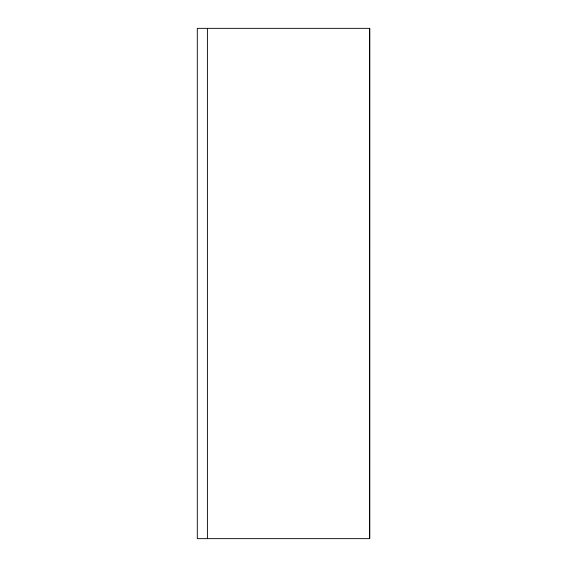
<?xml version="1.0" encoding="UTF-8"?>
<svg xmlns="http://www.w3.org/2000/svg" width="567" height="567" viewBox="0 0 567 567"><rect width="100%" height="100%" fill="white"/><g stroke="black" fill="none" stroke-linecap="round" stroke-linejoin="round"><path stroke-width="0.85" d="M369.698 28.35L197.302 28.35L197.302 538.65L369.698 538.65L369.698 28.35L369.67 538.65M207.402 28.35L207.402 538.65"/></g></svg>
